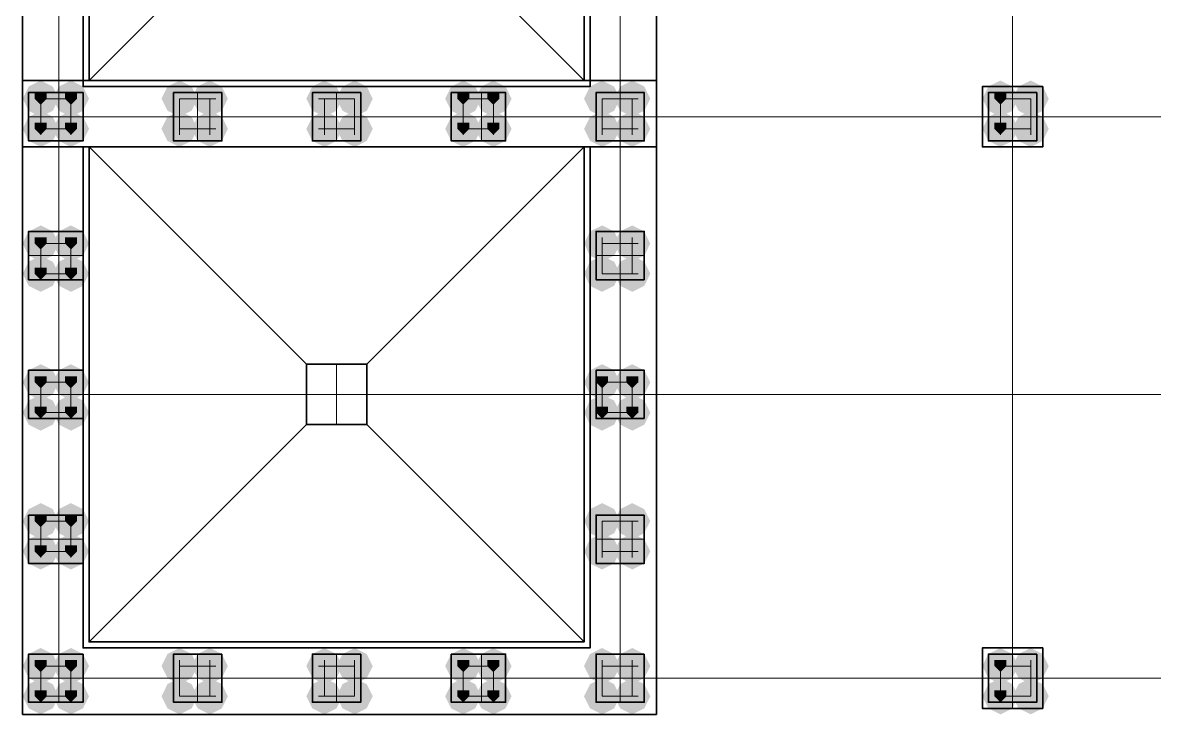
# Model space of a CAD drawing. Header units: millimetres. Extents: x 2315 to 4619, y 1334 to 1897.
# Drawn here: x 3951.84 to 3963.29, y 1516.78 to 1523.77 of the extents above; entities that cross this region are included whole.
import ezdxf

# ---------------------------------------------------------------- set-up
doc = ezdxf.new("R2010")
doc.units = ezdxf.units.MM
for name, color, linetype in [('PDF_中心线层', 1, 'Continuous'), ('PDF_粗实线层', 7, 'Continuous'), ('PDF_细实线层', 7, 'Continuous')]:
    doc.layers.add(name, color=color, linetype=linetype)

msp = doc.modelspace()

# ---------------------------------------------------------------- hatches: boundary and pattern name
at = {"layer": 'PDF_中心线层', "transparency": 33554559}
for points in [[(3952.019, 1523.067), (3951.958, 1523.067), (3951.958, 1523.005), (3952.019, 1522.944), (3952.08, 1523.005), (3952.08, 1523.067)], [(3952.019, 1523.067), (3951.958, 1523.067), (3951.958, 1523.005), (3952.019, 1522.944), (3952.08, 1523.005), (3952.08, 1523.067)], [(3952.325, 1523.067), (3952.264, 1523.067), (3952.264, 1523.005), (3952.325, 1522.944), (3952.386, 1523.005), (3952.386, 1523.067)], [(3952.325, 1523.067), (3952.264, 1523.067), (3952.264, 1523.005), (3952.325, 1522.944), (3952.386, 1523.005), (3952.386, 1523.067)], [(3956.295, 1523.067), (3956.234, 1523.067), (3956.234, 1523.005), (3956.295, 1522.944), (3956.356, 1523.005), (3956.356, 1523.067)], [(3956.295, 1523.067), (3956.234, 1523.067), (3956.234, 1523.005), (3956.295, 1522.944), (3956.356, 1523.005), (3956.356, 1523.067)], [(3956.6, 1523.067), (3956.539, 1523.067), (3956.539, 1523.005), (3956.6, 1522.944), (3956.661, 1523.005), (3956.661, 1523.067)], [(3956.6, 1523.067), (3956.539, 1523.067), (3956.539, 1523.005), (3956.6, 1522.944), (3956.661, 1523.005), (3956.661, 1523.067)], [(3961.731, 1523.067), (3961.67, 1523.067), (3961.67, 1523.005), (3961.731, 1522.944), (3961.792, 1523.005), (3961.792, 1523.067)], [(3961.731, 1523.067), (3961.67, 1523.067), (3961.67, 1523.005), (3961.731, 1522.944), (3961.792, 1523.005), (3961.792, 1523.067)], [(3952.019, 1522.761), (3951.958, 1522.761), (3951.958, 1522.7), (3952.019, 1522.639), (3952.08, 1522.7), (3952.08, 1522.761)], [(3952.019, 1522.761), (3951.958, 1522.761), (3951.958, 1522.7), (3952.019, 1522.639), (3952.08, 1522.7), (3952.08, 1522.761)], [(3952.325, 1522.761), (3952.264, 1522.761), (3952.264, 1522.7), (3952.325, 1522.639), (3952.386, 1522.7), (3952.386, 1522.761)], [(3952.325, 1522.761), (3952.264, 1522.761), (3952.264, 1522.7), (3952.325, 1522.639), (3952.386, 1522.7), (3952.386, 1522.761)], [(3956.295, 1522.761), (3956.234, 1522.761), (3956.234, 1522.7), (3956.295, 1522.639), (3956.356, 1522.7), (3956.356, 1522.761)], [(3956.295, 1522.761), (3956.234, 1522.761), (3956.234, 1522.7), (3956.295, 1522.639), (3956.356, 1522.7), (3956.356, 1522.761)], [(3956.6, 1522.761), (3956.539, 1522.761), (3956.539, 1522.7), (3956.6, 1522.639), (3956.661, 1522.7), (3956.661, 1522.761)], [(3956.6, 1522.761), (3956.539, 1522.761), (3956.539, 1522.7), (3956.6, 1522.639), (3956.661, 1522.7), (3956.661, 1522.761)], [(3961.731, 1522.761), (3961.67, 1522.761), (3961.67, 1522.7), (3961.731, 1522.639), (3961.792, 1522.7), (3961.792, 1522.761)], [(3961.731, 1522.761), (3961.67, 1522.761), (3961.67, 1522.7), (3961.731, 1522.639), (3961.792, 1522.7), (3961.792, 1522.761)], [(3952.019, 1521.601), (3951.958, 1521.601), (3951.958, 1521.54), (3952.019, 1521.478), (3952.08, 1521.54), (3952.08, 1521.601)], [(3952.325, 1521.601), (3952.264, 1521.601), (3952.264, 1521.54), (3952.325, 1521.478), (3952.386, 1521.54), (3952.386, 1521.601)], [(3952.019, 1521.295), (3951.958, 1521.295), (3951.958, 1521.234), (3952.019, 1521.173), (3952.08, 1521.234), (3952.08, 1521.295)], [(3952.325, 1521.295), (3952.264, 1521.295), (3952.264, 1521.234), (3952.325, 1521.173), (3952.386, 1521.234), (3952.386, 1521.295)], [(3952.019, 1520.196), (3951.958, 1520.196), (3951.958, 1520.135), (3952.019, 1520.074), (3952.08, 1520.135), (3952.08, 1520.196)], [(3952.019, 1520.196), (3951.958, 1520.196), (3951.958, 1520.135), (3952.019, 1520.074), (3952.08, 1520.135), (3952.08, 1520.196)], [(3952.325, 1520.196), (3952.264, 1520.196), (3952.264, 1520.135), (3952.325, 1520.074), (3952.386, 1520.135), (3952.386, 1520.196)], [(3952.325, 1520.196), (3952.264, 1520.196), (3952.264, 1520.135), (3952.325, 1520.074), (3952.386, 1520.135), (3952.386, 1520.196)], [(3957.7, 1520.196), (3957.639, 1520.196), (3957.639, 1520.135), (3957.7, 1520.074), (3957.761, 1520.135), (3957.761, 1520.196)], [(3958.005, 1520.196), (3957.944, 1520.196), (3957.944, 1520.135), (3958.005, 1520.074), (3958.066, 1520.135), (3958.066, 1520.196)], [(3952.019, 1519.89), (3951.958, 1519.89), (3951.958, 1519.829), (3952.019, 1519.768), (3952.08, 1519.829), (3952.08, 1519.89)], [(3952.019, 1519.89), (3951.958, 1519.89), (3951.958, 1519.829), (3952.019, 1519.768), (3952.08, 1519.829), (3952.08, 1519.89)], [(3952.325, 1519.89), (3952.264, 1519.89), (3952.264, 1519.829), (3952.325, 1519.768), (3952.386, 1519.829), (3952.386, 1519.89)], [(3952.325, 1519.89), (3952.264, 1519.89), (3952.264, 1519.829), (3952.325, 1519.768), (3952.386, 1519.829), (3952.386, 1519.89)], [(3957.7, 1519.89), (3957.639, 1519.89), (3957.639, 1519.829), (3957.7, 1519.768), (3957.761, 1519.829), (3957.761, 1519.89)], [(3958.005, 1519.89), (3957.944, 1519.89), (3957.944, 1519.829), (3958.005, 1519.768), (3958.066, 1519.829), (3958.066, 1519.89)], [(3952.019, 1518.791), (3951.958, 1518.791), (3951.958, 1518.73), (3952.019, 1518.669), (3952.08, 1518.73), (3952.08, 1518.791)], [(3952.325, 1518.791), (3952.264, 1518.791), (3952.264, 1518.73), (3952.325, 1518.669), (3952.386, 1518.73), (3952.386, 1518.791)], [(3952.019, 1518.485), (3951.958, 1518.485), (3951.958, 1518.424), (3952.019, 1518.363), (3952.08, 1518.424), (3952.08, 1518.485)], [(3952.325, 1518.485), (3952.264, 1518.485), (3952.264, 1518.424), (3952.325, 1518.363), (3952.386, 1518.424), (3952.386, 1518.485)], [(3952.019, 1517.325), (3951.958, 1517.325), (3951.958, 1517.264), (3952.019, 1517.203), (3952.08, 1517.264), (3952.08, 1517.325)], [(3952.325, 1517.325), (3952.264, 1517.325), (3952.264, 1517.264), (3952.325, 1517.203), (3952.386, 1517.264), (3952.386, 1517.325)], [(3956.295, 1517.325), (3956.234, 1517.325), (3956.234, 1517.264), (3956.295, 1517.203), (3956.356, 1517.264), (3956.356, 1517.325)], [(3956.6, 1517.325), (3956.539, 1517.325), (3956.539, 1517.264), (3956.6, 1517.203), (3956.661, 1517.264), (3956.661, 1517.325)], [(3961.731, 1517.325), (3961.67, 1517.325), (3961.67, 1517.264), (3961.731, 1517.203), (3961.792, 1517.264), (3961.792, 1517.325)], [(3952.019, 1517.02), (3951.958, 1517.02), (3951.958, 1516.958), (3952.019, 1516.897), (3952.08, 1516.958), (3952.08, 1517.02)], [(3952.325, 1517.02), (3952.264, 1517.02), (3952.264, 1516.958), (3952.325, 1516.897), (3952.386, 1516.958), (3952.386, 1517.02)], [(3956.295, 1517.02), (3956.234, 1517.02), (3956.234, 1516.958), (3956.295, 1516.897), (3956.356, 1516.958), (3956.356, 1517.02)], [(3956.6, 1517.02), (3956.539, 1517.02), (3956.539, 1516.958), (3956.6, 1516.897), (3956.661, 1516.958), (3956.661, 1517.02)], [(3961.731, 1517.02), (3961.67, 1517.02), (3961.67, 1516.958), (3961.731, 1516.897), (3961.792, 1516.958), (3961.792, 1517.02)]]:
    msp.add_hatch(color=256, dxfattribs=at).paths.add_polyline_path(points)
at = {"layer": 'PDF_粗实线层', "transparency": 33554559}
for points in [[(3952.019, 1523.189), (3951.897, 1523.128), (3951.836, 1523.005), (3951.897, 1522.883), (3952.019, 1522.822), (3952.141, 1522.883), (3952.203, 1523.005), (3952.141, 1523.128)], [(3952.019, 1523.189), (3951.897, 1523.128), (3951.836, 1523.005), (3951.897, 1522.883), (3952.019, 1522.822), (3952.141, 1522.883), (3952.203, 1523.005), (3952.141, 1523.128)], [(3952.325, 1523.189), (3952.203, 1523.128), (3952.141, 1523.005), (3952.203, 1522.883), (3952.325, 1522.822), (3952.447, 1522.883), (3952.508, 1523.005), (3952.447, 1523.128)], [(3952.325, 1523.189), (3952.203, 1523.128), (3952.141, 1523.005), (3952.203, 1522.883), (3952.325, 1522.822), (3952.447, 1522.883), (3952.508, 1523.005), (3952.447, 1523.128)], [(3953.424, 1523.189), (3953.302, 1523.128), (3953.241, 1523.005), (3953.302, 1522.883), (3953.424, 1522.822), (3953.546, 1522.883), (3953.607, 1523.005), (3953.546, 1523.128)], [(3953.424, 1523.189), (3953.302, 1523.128), (3953.241, 1523.005), (3953.302, 1522.883), (3953.424, 1522.822), (3953.546, 1522.883), (3953.607, 1523.005), (3953.546, 1523.128)], [(3953.73, 1523.189), (3953.607, 1523.128), (3953.546, 1523.005), (3953.607, 1522.883), (3953.73, 1522.822), (3953.852, 1522.883), (3953.913, 1523.005), (3953.852, 1523.128)], [(3953.73, 1523.189), (3953.607, 1523.128), (3953.546, 1523.005), (3953.607, 1522.883), (3953.73, 1522.822), (3953.852, 1522.883), (3953.913, 1523.005), (3953.852, 1523.128)], [(3954.89, 1523.189), (3954.768, 1523.128), (3954.707, 1523.005), (3954.768, 1522.883), (3954.89, 1522.822), (3955.012, 1522.883), (3955.073, 1523.005), (3955.012, 1523.128)], [(3954.89, 1523.189), (3954.768, 1523.128), (3954.707, 1523.005), (3954.768, 1522.883), (3954.89, 1522.822), (3955.012, 1522.883), (3955.073, 1523.005), (3955.012, 1523.128)], [(3955.196, 1523.189), (3955.073, 1523.128), (3955.012, 1523.005), (3955.073, 1522.883), (3955.196, 1522.822), (3955.318, 1522.883), (3955.379, 1523.005), (3955.318, 1523.128)], [(3955.196, 1523.189), (3955.073, 1523.128), (3955.012, 1523.005), (3955.073, 1522.883), (3955.196, 1522.822), (3955.318, 1522.883), (3955.379, 1523.005), (3955.318, 1523.128)], [(3956.295, 1523.189), (3956.173, 1523.128), (3956.112, 1523.005), (3956.173, 1522.883), (3956.295, 1522.822), (3956.417, 1522.883), (3956.478, 1523.005), (3956.417, 1523.128)], [(3956.295, 1523.189), (3956.173, 1523.128), (3956.112, 1523.005), (3956.173, 1522.883), (3956.295, 1522.822), (3956.417, 1522.883), (3956.478, 1523.005), (3956.417, 1523.128)], [(3956.6, 1523.189), (3956.478, 1523.128), (3956.417, 1523.005), (3956.478, 1522.883), (3956.6, 1522.822), (3956.723, 1522.883), (3956.784, 1523.005), (3956.723, 1523.128)], [(3956.6, 1523.189), (3956.478, 1523.128), (3956.417, 1523.005), (3956.478, 1522.883), (3956.6, 1522.822), (3956.723, 1522.883), (3956.784, 1523.005), (3956.723, 1523.128)], [(3957.7, 1523.189), (3957.578, 1523.128), (3957.517, 1523.005), (3957.578, 1522.883), (3957.7, 1522.822), (3957.822, 1522.883), (3957.883, 1523.005), (3957.822, 1523.128)], [(3957.7, 1523.189), (3957.578, 1523.128), (3957.517, 1523.005), (3957.578, 1522.883), (3957.7, 1522.822), (3957.822, 1522.883), (3957.883, 1523.005), (3957.822, 1523.128)], [(3958.005, 1523.189), (3957.883, 1523.128), (3957.822, 1523.005), (3957.883, 1522.883), (3958.005, 1522.822), (3958.127, 1522.883), (3958.188, 1523.005), (3958.127, 1523.128)], [(3958.005, 1523.189), (3957.883, 1523.128), (3957.822, 1523.005), (3957.883, 1522.883), (3958.005, 1522.822), (3958.127, 1522.883), (3958.188, 1523.005), (3958.127, 1523.128)], [(3961.731, 1523.189), (3961.609, 1523.128), (3961.548, 1523.005), (3961.609, 1522.883), (3961.731, 1522.822), (3961.853, 1522.883), (3961.914, 1523.005), (3961.853, 1523.128)], [(3961.731, 1523.189), (3961.609, 1523.128), (3961.548, 1523.005), (3961.609, 1522.883), (3961.731, 1522.822), (3961.853, 1522.883), (3961.914, 1523.005), (3961.853, 1523.128)], [(3962.037, 1523.189), (3961.914, 1523.128), (3961.853, 1523.005), (3961.914, 1522.883), (3962.037, 1522.822), (3962.159, 1522.883), (3962.22, 1523.005), (3962.159, 1523.128)], [(3962.037, 1523.189), (3961.914, 1523.128), (3961.853, 1523.005), (3961.914, 1522.883), (3962.037, 1522.822), (3962.159, 1522.883), (3962.22, 1523.005), (3962.159, 1523.128)], [(3952.019, 1522.883), (3951.897, 1522.822), (3951.836, 1522.7), (3951.897, 1522.578), (3952.019, 1522.517), (3952.141, 1522.578), (3952.203, 1522.7), (3952.141, 1522.822)], [(3952.019, 1522.883), (3951.897, 1522.822), (3951.836, 1522.7), (3951.897, 1522.578), (3952.019, 1522.517), (3952.141, 1522.578), (3952.203, 1522.7), (3952.141, 1522.822)], [(3952.325, 1522.883), (3952.203, 1522.822), (3952.141, 1522.7), (3952.203, 1522.578), (3952.325, 1522.517), (3952.447, 1522.578), (3952.508, 1522.7), (3952.447, 1522.822)], [(3952.325, 1522.883), (3952.203, 1522.822), (3952.141, 1522.7), (3952.203, 1522.578), (3952.325, 1522.517), (3952.447, 1522.578), (3952.508, 1522.7), (3952.447, 1522.822)], [(3953.424, 1522.883), (3953.302, 1522.822), (3953.241, 1522.7), (3953.302, 1522.578), (3953.424, 1522.517), (3953.546, 1522.578), (3953.607, 1522.7), (3953.546, 1522.822)], [(3953.424, 1522.883), (3953.302, 1522.822), (3953.241, 1522.7), (3953.302, 1522.578), (3953.424, 1522.517), (3953.546, 1522.578), (3953.607, 1522.7), (3953.546, 1522.822)], [(3953.73, 1522.883), (3953.607, 1522.822), (3953.546, 1522.7), (3953.607, 1522.578), (3953.73, 1522.517), (3953.852, 1522.578), (3953.913, 1522.7), (3953.852, 1522.822)], [(3953.73, 1522.883), (3953.607, 1522.822), (3953.546, 1522.7), (3953.607, 1522.578), (3953.73, 1522.517), (3953.852, 1522.578), (3953.913, 1522.7), (3953.852, 1522.822)], [(3954.89, 1522.883), (3954.768, 1522.822), (3954.707, 1522.7), (3954.768, 1522.578), (3954.89, 1522.517), (3955.012, 1522.578), (3955.073, 1522.7), (3955.012, 1522.822)], [(3954.89, 1522.883), (3954.768, 1522.822), (3954.707, 1522.7), (3954.768, 1522.578), (3954.89, 1522.517), (3955.012, 1522.578), (3955.073, 1522.7), (3955.012, 1522.822)], [(3955.196, 1522.883), (3955.073, 1522.822), (3955.012, 1522.7), (3955.073, 1522.578), (3955.196, 1522.517), (3955.318, 1522.578), (3955.379, 1522.7), (3955.318, 1522.822)], [(3955.196, 1522.883), (3955.073, 1522.822), (3955.012, 1522.7), (3955.073, 1522.578), (3955.196, 1522.517), (3955.318, 1522.578), (3955.379, 1522.7), (3955.318, 1522.822)], [(3956.295, 1522.883), (3956.173, 1522.822), (3956.112, 1522.7), (3956.173, 1522.578), (3956.295, 1522.517), (3956.417, 1522.578), (3956.478, 1522.7), (3956.417, 1522.822)], [(3956.295, 1522.883), (3956.173, 1522.822), (3956.112, 1522.7), (3956.173, 1522.578), (3956.295, 1522.517), (3956.417, 1522.578), (3956.478, 1522.7), (3956.417, 1522.822)], [(3956.6, 1522.883), (3956.478, 1522.822), (3956.417, 1522.7), (3956.478, 1522.578), (3956.6, 1522.517), (3956.723, 1522.578), (3956.784, 1522.7), (3956.723, 1522.822)], [(3956.6, 1522.883), (3956.478, 1522.822), (3956.417, 1522.7), (3956.478, 1522.578), (3956.6, 1522.517), (3956.723, 1522.578), (3956.784, 1522.7), (3956.723, 1522.822)], [(3957.7, 1522.883), (3957.578, 1522.822), (3957.517, 1522.7), (3957.578, 1522.578), (3957.7, 1522.517), (3957.822, 1522.578), (3957.883, 1522.7), (3957.822, 1522.822)], [(3957.7, 1522.883), (3957.578, 1522.822), (3957.517, 1522.7), (3957.578, 1522.578), (3957.7, 1522.517), (3957.822, 1522.578), (3957.883, 1522.7), (3957.822, 1522.822)], [(3958.005, 1522.883), (3957.883, 1522.822), (3957.822, 1522.7), (3957.883, 1522.578), (3958.005, 1522.517), (3958.127, 1522.578), (3958.188, 1522.7), (3958.127, 1522.822)], [(3958.005, 1522.883), (3957.883, 1522.822), (3957.822, 1522.7), (3957.883, 1522.578), (3958.005, 1522.517), (3958.127, 1522.578), (3958.188, 1522.7), (3958.127, 1522.822)], [(3961.731, 1522.883), (3961.609, 1522.822), (3961.548, 1522.7), (3961.609, 1522.578), (3961.731, 1522.517), (3961.853, 1522.578), (3961.914, 1522.7), (3961.853, 1522.822)], [(3961.731, 1522.883), (3961.609, 1522.822), (3961.548, 1522.7), (3961.609, 1522.578), (3961.731, 1522.517), (3961.853, 1522.578), (3961.914, 1522.7), (3961.853, 1522.822)], [(3962.037, 1522.883), (3961.914, 1522.822), (3961.853, 1522.7), (3961.914, 1522.578), (3962.037, 1522.517), (3962.159, 1522.578), (3962.22, 1522.7), (3962.159, 1522.822)], [(3962.037, 1522.883), (3961.914, 1522.822), (3961.853, 1522.7), (3961.914, 1522.578), (3962.037, 1522.517), (3962.159, 1522.578), (3962.22, 1522.7), (3962.159, 1522.822)], [(3952.019, 1521.723), (3951.897, 1521.662), (3951.836, 1521.54), (3951.897, 1521.417), (3952.019, 1521.356), (3952.141, 1521.417), (3952.203, 1521.54), (3952.141, 1521.662)], [(3952.325, 1521.723), (3952.203, 1521.662), (3952.141, 1521.54), (3952.203, 1521.417), (3952.325, 1521.356), (3952.447, 1521.417), (3952.508, 1521.54), (3952.447, 1521.662)], [(3957.7, 1521.723), (3957.578, 1521.662), (3957.517, 1521.54), (3957.578, 1521.417), (3957.7, 1521.356), (3957.822, 1521.417), (3957.883, 1521.54), (3957.822, 1521.662)], [(3958.005, 1521.723), (3957.883, 1521.662), (3957.822, 1521.54), (3957.883, 1521.417), (3958.005, 1521.356), (3958.127, 1521.417), (3958.188, 1521.54), (3958.127, 1521.662)], [(3952.019, 1521.417), (3951.897, 1521.356), (3951.836, 1521.234), (3951.897, 1521.112), (3952.019, 1521.051), (3952.141, 1521.112), (3952.203, 1521.234), (3952.141, 1521.356)], [(3952.325, 1521.417), (3952.203, 1521.356), (3952.141, 1521.234), (3952.203, 1521.112), (3952.325, 1521.051), (3952.447, 1521.112), (3952.508, 1521.234), (3952.447, 1521.356)], [(3957.7, 1521.417), (3957.578, 1521.356), (3957.517, 1521.234), (3957.578, 1521.112), (3957.7, 1521.051), (3957.822, 1521.112), (3957.883, 1521.234), (3957.822, 1521.356)], [(3958.005, 1521.417), (3957.883, 1521.356), (3957.822, 1521.234), (3957.883, 1521.112), (3958.005, 1521.051), (3958.127, 1521.112), (3958.188, 1521.234), (3958.127, 1521.356)], [(3952.019, 1520.318), (3951.897, 1520.257), (3951.836, 1520.135), (3951.897, 1520.012), (3952.019, 1519.951), (3952.141, 1520.012), (3952.203, 1520.135), (3952.141, 1520.257)], [(3952.325, 1520.318), (3952.203, 1520.257), (3952.141, 1520.135), (3952.203, 1520.012), (3952.325, 1519.951), (3952.447, 1520.012), (3952.508, 1520.135), (3952.447, 1520.257)], [(3957.7, 1520.318), (3957.578, 1520.257), (3957.517, 1520.135), (3957.578, 1520.012), (3957.7, 1519.951), (3957.822, 1520.012), (3957.883, 1520.135), (3957.822, 1520.257)], [(3958.005, 1520.318), (3957.883, 1520.257), (3957.822, 1520.135), (3957.883, 1520.012), (3958.005, 1519.951), (3958.127, 1520.012), (3958.188, 1520.135), (3958.127, 1520.257)], [(3952.019, 1520.012), (3951.897, 1519.951), (3951.836, 1519.829), (3951.897, 1519.707), (3952.019, 1519.646), (3952.141, 1519.707), (3952.203, 1519.829), (3952.141, 1519.951)], [(3952.325, 1520.012), (3952.203, 1519.951), (3952.141, 1519.829), (3952.203, 1519.707), (3952.325, 1519.646), (3952.447, 1519.707), (3952.508, 1519.829), (3952.447, 1519.951)], [(3957.7, 1520.012), (3957.578, 1519.951), (3957.517, 1519.829), (3957.578, 1519.707), (3957.7, 1519.646), (3957.822, 1519.707), (3957.883, 1519.829), (3957.822, 1519.951)], [(3958.005, 1520.012), (3957.883, 1519.951), (3957.822, 1519.829), (3957.883, 1519.707), (3958.005, 1519.646), (3958.127, 1519.707), (3958.188, 1519.829), (3958.127, 1519.951)], [(3952.019, 1518.913), (3951.897, 1518.852), (3951.836, 1518.73), (3951.897, 1518.608), (3952.019, 1518.547), (3952.141, 1518.608), (3952.203, 1518.73), (3952.141, 1518.852)], [(3952.325, 1518.913), (3952.203, 1518.852), (3952.141, 1518.73), (3952.203, 1518.608), (3952.325, 1518.547), (3952.447, 1518.608), (3952.508, 1518.73), (3952.447, 1518.852)], [(3957.7, 1518.913), (3957.578, 1518.852), (3957.517, 1518.73), (3957.578, 1518.608), (3957.7, 1518.547), (3957.822, 1518.608), (3957.883, 1518.73), (3957.822, 1518.852)], [(3958.005, 1518.913), (3957.883, 1518.852), (3957.822, 1518.73), (3957.883, 1518.608), (3958.005, 1518.547), (3958.127, 1518.608), (3958.188, 1518.73), (3958.127, 1518.852)], [(3952.019, 1518.608), (3951.897, 1518.547), (3951.836, 1518.424), (3951.897, 1518.302), (3952.019, 1518.241), (3952.141, 1518.302), (3952.203, 1518.424), (3952.141, 1518.547)], [(3952.325, 1518.608), (3952.203, 1518.547), (3952.141, 1518.424), (3952.203, 1518.302), (3952.325, 1518.241), (3952.447, 1518.302), (3952.508, 1518.424), (3952.447, 1518.547)], [(3957.7, 1518.608), (3957.578, 1518.547), (3957.517, 1518.424), (3957.578, 1518.302), (3957.7, 1518.241), (3957.822, 1518.302), (3957.883, 1518.424), (3957.822, 1518.547)], [(3958.005, 1518.608), (3957.883, 1518.547), (3957.822, 1518.424), (3957.883, 1518.302), (3958.005, 1518.241), (3958.127, 1518.302), (3958.188, 1518.424), (3958.127, 1518.547)], [(3952.019, 1517.447), (3951.897, 1517.386), (3951.836, 1517.264), (3951.897, 1517.142), (3952.019, 1517.081), (3952.141, 1517.142), (3952.203, 1517.264), (3952.141, 1517.386)], [(3952.325, 1517.447), (3952.203, 1517.386), (3952.141, 1517.264), (3952.203, 1517.142), (3952.325, 1517.081), (3952.447, 1517.142), (3952.508, 1517.264), (3952.447, 1517.386)], [(3953.424, 1517.447), (3953.302, 1517.386), (3953.241, 1517.264), (3953.302, 1517.142), (3953.424, 1517.081), (3953.546, 1517.142), (3953.607, 1517.264), (3953.546, 1517.386)], [(3953.73, 1517.447), (3953.607, 1517.386), (3953.546, 1517.264), (3953.607, 1517.142), (3953.73, 1517.081), (3953.852, 1517.142), (3953.913, 1517.264), (3953.852, 1517.386)], [(3954.89, 1517.447), (3954.768, 1517.386), (3954.707, 1517.264), (3954.768, 1517.142), (3954.89, 1517.081), (3955.012, 1517.142), (3955.073, 1517.264), (3955.012, 1517.386)], [(3955.196, 1517.447), (3955.073, 1517.386), (3955.012, 1517.264), (3955.073, 1517.142), (3955.196, 1517.081), (3955.318, 1517.142), (3955.379, 1517.264), (3955.318, 1517.386)], [(3956.295, 1517.447), (3956.173, 1517.386), (3956.112, 1517.264), (3956.173, 1517.142), (3956.295, 1517.081), (3956.417, 1517.142), (3956.478, 1517.264), (3956.417, 1517.386)], [(3956.6, 1517.447), (3956.478, 1517.386), (3956.417, 1517.264), (3956.478, 1517.142), (3956.6, 1517.081), (3956.723, 1517.142), (3956.784, 1517.264), (3956.723, 1517.386)], [(3957.7, 1517.447), (3957.578, 1517.386), (3957.517, 1517.264), (3957.578, 1517.142), (3957.7, 1517.081), (3957.822, 1517.142), (3957.883, 1517.264), (3957.822, 1517.386)], [(3958.005, 1517.447), (3957.883, 1517.386), (3957.822, 1517.264), (3957.883, 1517.142), (3958.005, 1517.081), (3958.127, 1517.142), (3958.188, 1517.264), (3958.127, 1517.386)], [(3961.731, 1517.447), (3961.609, 1517.386), (3961.548, 1517.264), (3961.609, 1517.142), (3961.731, 1517.081), (3961.853, 1517.142), (3961.914, 1517.264), (3961.853, 1517.386)], [(3962.037, 1517.447), (3961.914, 1517.386), (3961.853, 1517.264), (3961.914, 1517.142), (3962.037, 1517.081), (3962.159, 1517.142), (3962.22, 1517.264), (3962.159, 1517.386)], [(3952.019, 1517.142), (3951.897, 1517.081), (3951.836, 1516.958), (3951.897, 1516.836), (3952.019, 1516.775), (3952.141, 1516.836), (3952.203, 1516.958), (3952.141, 1517.081)], [(3952.325, 1517.142), (3952.203, 1517.081), (3952.141, 1516.958), (3952.203, 1516.836), (3952.325, 1516.775), (3952.447, 1516.836), (3952.508, 1516.958), (3952.447, 1517.081)], [(3953.424, 1517.142), (3953.302, 1517.081), (3953.241, 1516.958), (3953.302, 1516.836), (3953.424, 1516.775), (3953.546, 1516.836), (3953.607, 1516.958), (3953.546, 1517.081)], [(3953.73, 1517.142), (3953.607, 1517.081), (3953.546, 1516.958), (3953.607, 1516.836), (3953.73, 1516.775), (3953.852, 1516.836), (3953.913, 1516.958), (3953.852, 1517.081)], [(3954.89, 1517.142), (3954.768, 1517.081), (3954.707, 1516.958), (3954.768, 1516.836), (3954.89, 1516.775), (3955.012, 1516.836), (3955.073, 1516.958), (3955.012, 1517.081)], [(3955.196, 1517.142), (3955.073, 1517.081), (3955.012, 1516.958), (3955.073, 1516.836), (3955.196, 1516.775), (3955.318, 1516.836), (3955.379, 1516.958), (3955.318, 1517.081)], [(3956.295, 1517.142), (3956.173, 1517.081), (3956.112, 1516.958), (3956.173, 1516.836), (3956.295, 1516.775), (3956.417, 1516.836), (3956.478, 1516.958), (3956.417, 1517.081)], [(3956.6, 1517.142), (3956.478, 1517.081), (3956.417, 1516.958), (3956.478, 1516.836), (3956.6, 1516.775), (3956.723, 1516.836), (3956.784, 1516.958), (3956.723, 1517.081)], [(3957.7, 1517.142), (3957.578, 1517.081), (3957.517, 1516.958), (3957.578, 1516.836), (3957.7, 1516.775), (3957.822, 1516.836), (3957.883, 1516.958), (3957.822, 1517.081)], [(3958.005, 1517.142), (3957.883, 1517.081), (3957.822, 1516.958), (3957.883, 1516.836), (3958.005, 1516.775), (3958.127, 1516.836), (3958.188, 1516.958), (3958.127, 1517.081)], [(3961.731, 1517.142), (3961.609, 1517.081), (3961.548, 1516.958), (3961.609, 1516.836), (3961.731, 1516.775), (3961.853, 1516.836), (3961.914, 1516.958), (3961.853, 1517.081)], [(3962.037, 1517.142), (3961.914, 1517.081), (3961.853, 1516.958), (3961.914, 1516.836), (3962.037, 1516.775), (3962.159, 1516.836), (3962.22, 1516.958), (3962.159, 1517.081)]]:
    msp.add_hatch(color=256, dxfattribs=at).paths.add_polyline_path(points)

# ---------------------------------------------------------------- linework, layer by layer
at = {"layer": 'PDF_中心线层', "lineweight": 18}
for points in [[(3952.203, 1528.564), (3952.203, 1522.822), (3957.883, 1522.822), (3957.883, 1528.564)], [(3957.883, 1528.564), (3957.883, 1522.822), (3969.855, 1522.822), (3969.855, 1528.564)], [(3961.853, 1522.517), (3961.853, 1523.128)], [(3952.325, 1523.005), (3952.019, 1523.005), (3952.019, 1522.7), (3952.325, 1522.7)], [(3952.019, 1523.005), (3952.019, 1522.944)], [(3952.325, 1522.7), (3952.019, 1522.7), (3952.019, 1523.005), (3952.325, 1523.005)], [(3952.203, 1522.639), (3952.203, 1523.067), (3952.203, 1522.578), (3952.203, 1523.067)], [(3952.325, 1523.005), (3952.325, 1522.944)], [(3953.73, 1523.005), (3953.424, 1523.005), (3953.424, 1522.7), (3953.73, 1522.7)], [(3953.485, 1523.005), (3953.424, 1523.005), (3953.424, 1522.944), (3953.424, 1523.005)], [(3953.73, 1522.7), (3953.424, 1522.7), (3953.424, 1523.005), (3953.73, 1523.005)], [(3953.607, 1522.639), (3953.607, 1523.067), (3953.607, 1522.578), (3953.607, 1523.067)], [(3953.73, 1522.944), (3953.73, 1523.005), (3953.791, 1523.005), (3953.73, 1523.005)], [(3954.89, 1522.944), (3954.89, 1523.005), (3954.829, 1523.005), (3954.89, 1523.005)], [(3955.196, 1523.005), (3954.89, 1523.005), (3954.89, 1522.7), (3955.196, 1522.7)], [(3955.196, 1522.7), (3954.89, 1522.7), (3954.89, 1523.005), (3955.196, 1523.005)], [(3955.012, 1522.639), (3955.012, 1523.067), (3955.012, 1522.578), (3955.012, 1523.067)], [(3955.134, 1523.005), (3955.196, 1523.005), (3955.196, 1522.944), (3955.196, 1523.005)], [(3956.295, 1523.005), (3956.6, 1523.005), (3956.6, 1522.7), (3956.295, 1522.7)], [(3956.295, 1523.005), (3956.295, 1522.944)], [(3956.295, 1522.7), (3956.6, 1522.7), (3956.6, 1523.005), (3956.295, 1523.005)], [(3956.478, 1522.639), (3956.478, 1523.067), (3956.478, 1522.578), (3956.478, 1523.067)], [(3956.6, 1523.005), (3956.6, 1522.944)], [(3958.005, 1523.005), (3957.7, 1523.005), (3957.7, 1522.7), (3958.005, 1522.7)], [(3957.761, 1523.005), (3957.7, 1523.005), (3957.7, 1522.944), (3957.7, 1523.005)], [(3958.005, 1522.7), (3957.7, 1522.7), (3957.7, 1523.005), (3958.005, 1523.005)], [(3957.883, 1522.639), (3957.883, 1523.067), (3957.883, 1522.578), (3957.883, 1523.067)], [(3958.005, 1522.944), (3958.005, 1523.005), (3958.066, 1523.005), (3958.005, 1523.005)], [(3962.037, 1523.005), (3961.731, 1523.005), (3961.731, 1522.7), (3962.037, 1522.7)], [(3961.731, 1523.005), (3961.731, 1522.944)], [(3962.037, 1522.7), (3961.731, 1522.7), (3961.731, 1523.005), (3962.037, 1523.005)], [(3961.853, 1522.639), (3961.853, 1523.067), (3961.853, 1522.578), (3961.853, 1523.067)], [(3961.976, 1523.005), (3962.037, 1523.005), (3962.037, 1522.944), (3962.037, 1523.005)], [(3951.897, 1522.822), (3952.447, 1522.822)], [(3951.958, 1522.822), (3952.386, 1522.822)], [(3952.203, 1522.822), (3952.203, 1517.142), (3957.883, 1517.142), (3957.883, 1522.822)], [(3953.363, 1522.822), (3953.852, 1522.822)], [(3953.424, 1522.822), (3953.791, 1522.822)], [(3954.829, 1522.822), (3955.257, 1522.822), (3954.768, 1522.822), (3955.257, 1522.822)], [(3956.723, 1522.822), (3956.173, 1522.822)], [(3956.661, 1522.822), (3956.234, 1522.822)], [(3957.639, 1522.822), (3958.127, 1522.822)], [(3957.7, 1522.822), (3958.066, 1522.822)], [(3957.883, 1522.822), (3957.883, 1517.142), (3969.855, 1517.142), (3969.855, 1522.822)], [(3961.548, 1522.822), (3962.159, 1522.822), (3961.609, 1522.822), (3962.159, 1522.822)], [(3961.67, 1522.822), (3962.098, 1522.822)], [(3952.019, 1522.639), (3952.019, 1522.7)], [(3952.325, 1522.639), (3952.325, 1522.7)], [(3953.485, 1522.7), (3953.424, 1522.7), (3953.424, 1522.639), (3953.424, 1522.7)], [(3953.73, 1522.639), (3953.73, 1522.7), (3953.791, 1522.7), (3953.73, 1522.7)], [(3954.89, 1522.639), (3954.89, 1522.7), (3954.829, 1522.7), (3954.89, 1522.7)], [(3955.134, 1522.7), (3955.196, 1522.7), (3955.196, 1522.639), (3955.196, 1522.7)], [(3956.295, 1522.639), (3956.295, 1522.7)], [(3956.6, 1522.639), (3956.6, 1522.7)], [(3957.761, 1522.7), (3957.7, 1522.7), (3957.7, 1522.639), (3957.7, 1522.7)], [(3958.005, 1522.639), (3958.005, 1522.7), (3958.066, 1522.7), (3958.005, 1522.7)], [(3961.731, 1522.639), (3961.731, 1522.7)], [(3961.976, 1522.7), (3962.037, 1522.7), (3962.037, 1522.639), (3962.037, 1522.7)], [(3952.019, 1521.54), (3952.325, 1521.54), (3952.325, 1521.234), (3952.019, 1521.234)], [(3958.005, 1521.54), (3957.7, 1521.54), (3957.7, 1521.234), (3958.005, 1521.234)], [(3952.019, 1520.135), (3952.325, 1520.135), (3952.325, 1519.829), (3952.019, 1519.829)], [(3958.005, 1520.135), (3957.7, 1520.135), (3957.7, 1519.829), (3958.005, 1519.829)], [(3952.019, 1518.424), (3952.325, 1518.424), (3952.325, 1518.73), (3952.019, 1518.73)], [(3958.005, 1518.424), (3957.7, 1518.424), (3957.7, 1518.73), (3958.005, 1518.73)], [(3952.325, 1516.958), (3952.019, 1516.958), (3952.019, 1517.264), (3952.325, 1517.264)], [(3953.73, 1516.958), (3953.424, 1516.958), (3953.424, 1517.264), (3953.73, 1517.264)], [(3955.196, 1516.958), (3954.89, 1516.958), (3954.89, 1517.264), (3955.196, 1517.264)], [(3956.295, 1516.958), (3956.6, 1516.958), (3956.6, 1517.264), (3956.295, 1517.264)], [(3958.005, 1516.958), (3957.7, 1516.958), (3957.7, 1517.264), (3958.005, 1517.264)], [(3962.037, 1516.958), (3961.731, 1516.958), (3961.731, 1517.264), (3962.037, 1517.264)]]:
    msp.add_lwpolyline(points, close=True, dxfattribs=at)
for points in [[(3961.853, 1528.564), (3961.853, 1522.822), (3961.853, 1517.142)], [(3952.203, 1521.173), (3952.203, 1521.662)], [(3957.883, 1521.173), (3957.883, 1521.662)], [(3952.019, 1521.54), (3952.019, 1521.601)], [(3952.203, 1521.234), (3952.203, 1521.601)], [(3952.325, 1521.54), (3952.325, 1521.601)], [(3957.7, 1521.601), (3957.7, 1521.54), (3957.761, 1521.54)], [(3957.883, 1521.234), (3957.883, 1521.601)], [(3958.066, 1521.54), (3958.005, 1521.54), (3958.005, 1521.601)], [(3951.897, 1521.417), (3952.447, 1521.417)], [(3951.958, 1521.417), (3952.386, 1521.417)], [(3958.127, 1521.417), (3957.639, 1521.417)], [(3958.066, 1521.417), (3957.7, 1521.417)], [(3952.019, 1521.295), (3952.019, 1521.234)], [(3952.325, 1521.295), (3952.325, 1521.234)], [(3957.7, 1521.295), (3957.7, 1521.234), (3957.761, 1521.234)], [(3958.066, 1521.234), (3958.005, 1521.234), (3958.005, 1521.295)], [(3952.203, 1519.707), (3952.203, 1520.257)], [(3955.012, 1520.318), (3955.012, 1519.707)], [(3957.883, 1519.707), (3957.883, 1520.257)], [(3952.203, 1519.768), (3952.203, 1520.196)], [(3957.7, 1520.135), (3957.761, 1520.135)], [(3957.883, 1519.768), (3957.883, 1520.196)], [(3958.066, 1520.135), (3958.005, 1520.135)], [(3951.897, 1520.012), (3952.447, 1520.012)], [(3951.958, 1520.012), (3952.386, 1520.012)], [(3952.203, 1520.012), (3969.855, 1520.012), (3979.567, 1520.012)], [(3955.318, 1520.012), (3954.707, 1520.012)], [(3958.127, 1520.012), (3957.639, 1520.012)], [(3958.066, 1520.012), (3957.7, 1520.012)], [(3957.7, 1519.829), (3957.761, 1519.829)], [(3958.066, 1519.829), (3958.005, 1519.829)], [(3952.203, 1518.363), (3952.203, 1518.791), (3952.203, 1518.302)], [(3957.883, 1518.363), (3957.883, 1518.791), (3957.883, 1518.302)], [(3952.019, 1518.669), (3952.019, 1518.73)], [(3952.325, 1518.669), (3952.325, 1518.73)], [(3957.7, 1518.669), (3957.7, 1518.73), (3957.761, 1518.73)], [(3958.066, 1518.73), (3958.005, 1518.73), (3958.005, 1518.669)], [(3951.897, 1518.547), (3952.447, 1518.547)], [(3951.958, 1518.547), (3952.386, 1518.547)], [(3958.127, 1518.547), (3957.639, 1518.547)], [(3958.066, 1518.547), (3957.7, 1518.547)], [(3952.019, 1518.424), (3952.019, 1518.363)], [(3952.325, 1518.424), (3952.325, 1518.363)], [(3957.7, 1518.363), (3957.7, 1518.424), (3957.761, 1518.424)], [(3958.066, 1518.424), (3958.005, 1518.424), (3958.005, 1518.363)], [(3952.203, 1517.386), (3952.203, 1516.897)], [(3953.607, 1517.386), (3953.607, 1516.897)], [(3955.012, 1517.386), (3955.012, 1516.897)], [(3956.478, 1517.386), (3956.478, 1516.897)], [(3957.883, 1517.386), (3957.883, 1516.897)], [(3961.853, 1517.447), (3961.853, 1516.836)], [(3961.853, 1517.386), (3961.853, 1516.897)], [(3952.019, 1517.264), (3952.019, 1517.325)], [(3952.203, 1517.325), (3952.203, 1516.958)], [(3952.325, 1517.264), (3952.325, 1517.325)], [(3953.424, 1517.325), (3953.424, 1517.264), (3953.485, 1517.264)], [(3953.607, 1517.325), (3953.607, 1516.958)], [(3953.791, 1517.264), (3953.73, 1517.264), (3953.73, 1517.325)], [(3954.829, 1517.264), (3954.89, 1517.264), (3954.89, 1517.325)], [(3955.012, 1517.325), (3955.012, 1516.958)], [(3955.196, 1517.325), (3955.196, 1517.264), (3955.134, 1517.264)], [(3956.295, 1517.264), (3956.295, 1517.325)], [(3956.478, 1517.325), (3956.478, 1516.958)], [(3956.6, 1517.264), (3956.6, 1517.325)], [(3957.7, 1517.325), (3957.7, 1517.264), (3957.761, 1517.264)], [(3957.883, 1517.325), (3957.883, 1516.958)], [(3958.066, 1517.264), (3958.005, 1517.264), (3958.005, 1517.325)], [(3961.731, 1517.264), (3961.731, 1517.325)], [(3961.853, 1517.325), (3961.853, 1516.958)], [(3962.037, 1517.325), (3962.037, 1517.264), (3961.976, 1517.264)], [(3952.447, 1517.142), (3951.897, 1517.142)], [(3952.386, 1517.142), (3951.958, 1517.142)], [(3953.852, 1517.142), (3953.363, 1517.142)], [(3953.791, 1517.142), (3953.424, 1517.142)], [(3954.829, 1517.142), (3955.257, 1517.142), (3954.768, 1517.142)], [(3956.173, 1517.142), (3956.723, 1517.142)], [(3956.234, 1517.142), (3956.661, 1517.142)], [(3958.127, 1517.142), (3957.639, 1517.142)], [(3958.066, 1517.142), (3957.7, 1517.142)], [(3961.548, 1517.142), (3962.159, 1517.142), (3961.609, 1517.142)], [(3962.098, 1517.142), (3961.67, 1517.142)], [(3952.019, 1517.02), (3952.019, 1516.958)], [(3952.325, 1517.02), (3952.325, 1516.958)], [(3953.424, 1517.02), (3953.424, 1516.958), (3953.485, 1516.958)], [(3953.791, 1516.958), (3953.73, 1516.958), (3953.73, 1517.02)], [(3954.829, 1516.958), (3954.89, 1516.958), (3954.89, 1517.02)], [(3955.196, 1517.02), (3955.196, 1516.958), (3955.134, 1516.958)], [(3956.295, 1517.02), (3956.295, 1516.958)], [(3956.6, 1517.02), (3956.6, 1516.958)], [(3957.7, 1517.02), (3957.7, 1516.958), (3957.761, 1516.958)], [(3958.066, 1516.958), (3958.005, 1516.958), (3958.005, 1517.02)], [(3961.731, 1517.02), (3961.731, 1516.958)], [(3962.037, 1517.02), (3962.037, 1516.958), (3961.976, 1516.958)]]:
    msp.add_lwpolyline(points, dxfattribs=at)
at = {"layer": 'PDF_粗实线层', "color": 8, "lineweight": 35, "true_color": 0x808080}
for points in [[(3958.25, 1528.869), (3951.836, 1528.869), (3951.836, 1522.517), (3958.25, 1522.517)], [(3957.578, 1528.258), (3952.447, 1528.258), (3952.447, 1523.128), (3957.578, 1523.128)], [(3958.25, 1523.189), (3951.836, 1523.189), (3951.836, 1516.775), (3958.25, 1516.775)], [(3962.159, 1522.517), (3962.159, 1523.128), (3961.548, 1523.128), (3961.548, 1522.517)], [(3962.159, 1523.128), (3962.159, 1522.517), (3961.548, 1522.517), (3961.548, 1523.128)], [(3957.578, 1522.517), (3952.447, 1522.517), (3952.447, 1517.447), (3957.578, 1517.447)], [(3962.159, 1517.447), (3962.159, 1516.836), (3961.548, 1516.836), (3961.548, 1517.447)]]:
    msp.add_lwpolyline(points, close=True, dxfattribs=at)
at = {"layer": 'PDF_粗实线层', "lineweight": 35}
for points in [[(3957.517, 1528.197), (3952.508, 1528.197), (3952.508, 1523.189), (3957.517, 1523.189)], [(3952.447, 1522.578), (3952.447, 1523.067), (3951.897, 1523.067), (3951.897, 1522.578)], [(3952.447, 1523.067), (3952.447, 1522.578), (3951.897, 1522.578), (3951.897, 1523.067)], [(3953.852, 1522.578), (3953.852, 1523.067), (3953.363, 1523.067), (3953.363, 1522.578)], [(3953.852, 1523.067), (3953.852, 1522.578), (3953.363, 1522.578), (3953.363, 1523.067)], [(3955.257, 1522.578), (3955.257, 1523.067), (3954.768, 1523.067), (3954.768, 1522.578)], [(3955.257, 1523.067), (3955.257, 1522.578), (3954.768, 1522.578), (3954.768, 1523.067)], [(3956.173, 1522.578), (3956.173, 1523.067), (3956.723, 1523.067), (3956.723, 1522.578)], [(3956.173, 1523.067), (3956.173, 1522.578), (3956.723, 1522.578), (3956.723, 1523.067)], [(3958.127, 1522.578), (3958.127, 1523.067), (3957.639, 1523.067), (3957.639, 1522.578)], [(3958.127, 1523.067), (3958.127, 1522.578), (3957.639, 1522.578), (3957.639, 1523.067)], [(3962.098, 1522.578), (3962.098, 1523.067), (3961.609, 1523.067), (3961.609, 1522.578)], [(3962.098, 1523.067), (3962.098, 1522.578), (3961.609, 1522.578), (3961.609, 1523.067)], [(3957.517, 1522.517), (3952.508, 1522.517), (3952.508, 1517.508), (3957.517, 1517.508)], [(3951.897, 1521.173), (3951.897, 1521.662), (3952.447, 1521.662), (3952.447, 1521.173)], [(3958.127, 1521.173), (3958.127, 1521.662), (3957.639, 1521.662), (3957.639, 1521.173)], [(3951.897, 1519.768), (3951.897, 1520.257), (3952.447, 1520.257), (3952.447, 1519.768)], [(3955.318, 1520.318), (3954.707, 1520.318), (3954.707, 1519.707), (3955.318, 1519.707)], [(3958.127, 1519.768), (3958.127, 1520.257), (3957.639, 1520.257), (3957.639, 1519.768)], [(3951.897, 1518.791), (3951.897, 1518.302), (3952.447, 1518.302), (3952.447, 1518.791)], [(3958.127, 1518.791), (3958.127, 1518.302), (3957.639, 1518.302), (3957.639, 1518.791)], [(3952.447, 1517.386), (3952.447, 1516.897), (3951.897, 1516.897), (3951.897, 1517.386)], [(3953.852, 1517.386), (3953.852, 1516.897), (3953.363, 1516.897), (3953.363, 1517.386)], [(3955.257, 1517.386), (3955.257, 1516.897), (3954.768, 1516.897), (3954.768, 1517.386)], [(3956.173, 1517.386), (3956.173, 1516.897), (3956.723, 1516.897), (3956.723, 1517.386)], [(3958.127, 1517.386), (3958.127, 1516.897), (3957.639, 1516.897), (3957.639, 1517.386)], [(3962.098, 1517.386), (3962.098, 1516.897), (3961.609, 1516.897), (3961.609, 1517.386)]]:
    msp.add_lwpolyline(points, close=True, dxfattribs=at)
for points in [[(3954.707, 1525.388), (3952.508, 1523.189)], [(3955.318, 1525.388), (3957.517, 1523.189)], [(3954.707, 1520.318), (3952.508, 1522.517)], [(3955.318, 1520.318), (3957.517, 1522.517)], [(3954.707, 1519.707), (3952.508, 1517.508)], [(3955.318, 1519.707), (3957.517, 1517.508)]]:
    msp.add_lwpolyline(points, dxfattribs=at)
at = {"layer": 'PDF_细实线层', "color": 8, "lineweight": 18, "true_color": 0x767676}
for points in [[(3952.019, 1523.005), (3952.019, 1523.005)], [(3952.019, 1523.005), (3952.019, 1523.005)], [(3952.325, 1523.005), (3952.325, 1523.005)], [(3952.325, 1523.005), (3952.325, 1523.005)], [(3953.424, 1523.005), (3953.424, 1523.005)], [(3953.424, 1523.005), (3953.424, 1523.005)], [(3953.73, 1523.005), (3953.73, 1523.005)], [(3953.73, 1523.005), (3953.73, 1523.005)], [(3954.89, 1523.005), (3954.89, 1523.005)], [(3954.89, 1523.005), (3954.89, 1523.005)], [(3955.196, 1523.005), (3955.196, 1523.005)], [(3955.196, 1523.005), (3955.196, 1523.005)], [(3956.295, 1523.005), (3956.295, 1523.005)], [(3956.295, 1523.005), (3956.295, 1523.005)], [(3956.6, 1523.005), (3956.6, 1523.005)], [(3956.6, 1523.005), (3956.6, 1523.005)], [(3957.7, 1523.005), (3957.7, 1523.005)], [(3957.7, 1523.005), (3957.7, 1523.005)], [(3958.005, 1523.005), (3958.005, 1523.005)], [(3958.005, 1523.005), (3958.005, 1523.005)], [(3961.731, 1523.005), (3961.731, 1523.005)], [(3961.731, 1523.005), (3961.731, 1523.005)], [(3962.037, 1523.005), (3962.037, 1523.005)], [(3962.037, 1523.005), (3962.037, 1523.005)], [(3952.019, 1522.7), (3952.019, 1522.7)], [(3952.019, 1522.7), (3952.019, 1522.7)], [(3952.325, 1522.7), (3952.325, 1522.7)], [(3952.325, 1522.7), (3952.325, 1522.7)], [(3953.424, 1522.7), (3953.424, 1522.7)], [(3953.424, 1522.7), (3953.424, 1522.7)], [(3953.73, 1522.7), (3953.73, 1522.7)], [(3953.73, 1522.7), (3953.73, 1522.7)], [(3954.89, 1522.7), (3954.89, 1522.7)], [(3954.89, 1522.7), (3954.89, 1522.7)], [(3955.196, 1522.7), (3955.196, 1522.7)], [(3955.196, 1522.7), (3955.196, 1522.7)], [(3956.295, 1522.7), (3956.295, 1522.7)], [(3956.295, 1522.7), (3956.295, 1522.7)], [(3956.6, 1522.7), (3956.6, 1522.7)], [(3956.6, 1522.7), (3956.6, 1522.7)], [(3957.7, 1522.7), (3957.7, 1522.7)], [(3957.7, 1522.7), (3957.7, 1522.7)], [(3958.005, 1522.7), (3958.005, 1522.7)], [(3958.005, 1522.7), (3958.005, 1522.7)], [(3961.731, 1522.7), (3961.731, 1522.7)], [(3961.731, 1522.7), (3961.731, 1522.7)], [(3962.037, 1522.7), (3962.037, 1522.7)], [(3962.037, 1522.7), (3962.037, 1522.7)], [(3952.019, 1521.54), (3952.019, 1521.54)], [(3952.325, 1521.54), (3952.325, 1521.54)], [(3957.7, 1521.54), (3957.7, 1521.54)], [(3958.005, 1521.54), (3958.005, 1521.54)], [(3952.019, 1521.234), (3952.019, 1521.234)], [(3952.325, 1521.234), (3952.325, 1521.234)], [(3957.7, 1521.234), (3957.7, 1521.234)], [(3958.005, 1521.234), (3958.005, 1521.234)], [(3952.019, 1520.135), (3952.019, 1520.135)], [(3952.325, 1520.135), (3952.325, 1520.135)], [(3957.7, 1520.135), (3957.7, 1520.135)], [(3958.005, 1520.135), (3958.005, 1520.135)], [(3952.019, 1519.829), (3952.019, 1519.829)], [(3952.325, 1519.829), (3952.325, 1519.829)], [(3957.7, 1519.829), (3957.7, 1519.829)], [(3958.005, 1519.829), (3958.005, 1519.829)], [(3952.019, 1518.73), (3952.019, 1518.73)], [(3952.325, 1518.73), (3952.325, 1518.73)], [(3957.7, 1518.73), (3957.7, 1518.73)], [(3958.005, 1518.73), (3958.005, 1518.73)], [(3952.019, 1518.424), (3952.019, 1518.424)], [(3952.325, 1518.424), (3952.325, 1518.424)], [(3957.7, 1518.424), (3957.7, 1518.424)], [(3958.005, 1518.424), (3958.005, 1518.424)], [(3952.019, 1517.264), (3952.019, 1517.264)], [(3952.325, 1517.264), (3952.325, 1517.264)], [(3953.424, 1517.264), (3953.424, 1517.264)], [(3953.73, 1517.264), (3953.73, 1517.264)], [(3954.89, 1517.264), (3954.89, 1517.264)], [(3955.196, 1517.264), (3955.196, 1517.264)], [(3956.295, 1517.264), (3956.295, 1517.264)], [(3956.6, 1517.264), (3956.6, 1517.264)], [(3957.7, 1517.264), (3957.7, 1517.264)], [(3958.005, 1517.264), (3958.005, 1517.264)], [(3961.731, 1517.264), (3961.731, 1517.264)], [(3962.037, 1517.264), (3962.037, 1517.264)], [(3952.019, 1516.958), (3952.019, 1516.958)], [(3952.325, 1516.958), (3952.325, 1516.958)], [(3953.424, 1516.958), (3953.424, 1516.958)], [(3953.73, 1516.958), (3953.73, 1516.958)], [(3954.89, 1516.958), (3954.89, 1516.958)], [(3955.196, 1516.958), (3955.196, 1516.958)], [(3956.295, 1516.958), (3956.295, 1516.958)], [(3956.6, 1516.958), (3956.6, 1516.958)], [(3957.7, 1516.958), (3957.7, 1516.958)], [(3958.005, 1516.958), (3958.005, 1516.958)], [(3961.731, 1516.958), (3961.731, 1516.958)], [(3962.037, 1516.958), (3962.037, 1516.958)]]:
    msp.add_lwpolyline(points, dxfattribs=at)

doc.saveas('drawing.dxf')
